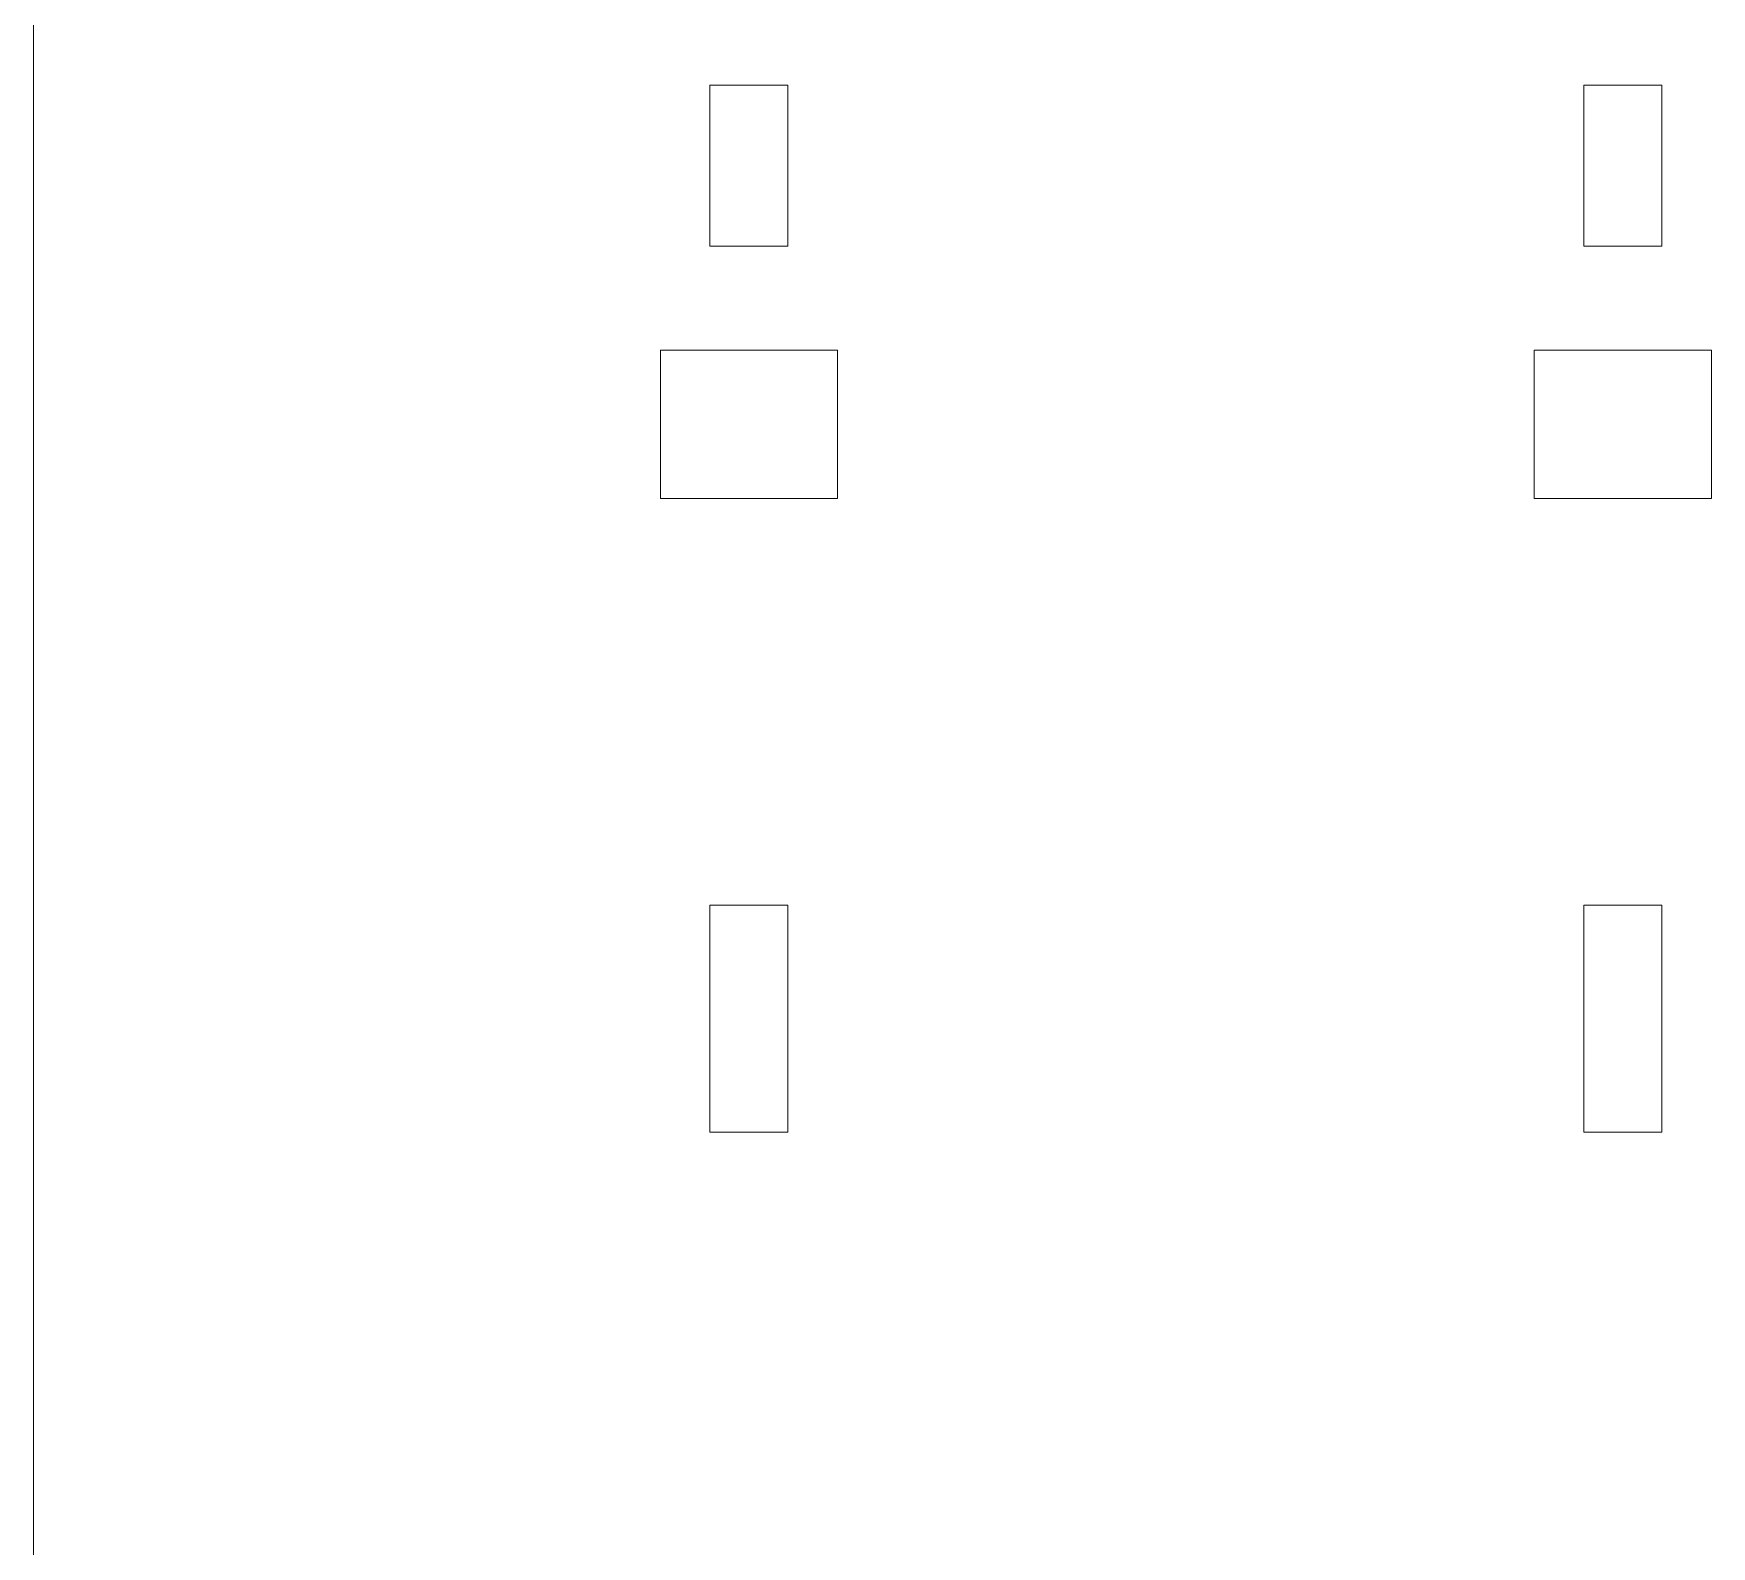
# Model space of a CAD drawing. Header units: inches. Extents: x -60.4 to -14.9, y -20.3 to 14.1.
# Drawn here: x -20.879 to -18.511, y 2.309 to 4.444 of the extents above; entities that cross this region are included whole.
import ezdxf

# ---------------------------------------------------------------- set-up
doc = ezdxf.new("R2010")
doc.units = ezdxf.units.IN
doc.header["$MEASUREMENT"] = 0
doc.layers.add('Master Desktop', color=7, linetype='Continuous', plot=False)

msp = doc.modelspace()

# ---------------------------------------------------------------- linework, layer by layer
at = {"layer": 'Master Desktop', "lineweight": 18}
msp.add_open_spline([(-20.8786, -11.68), (-20.8786, -11.68), (-20.8786, 10.7638), (-20.8786, 10.7638)], degree=3, dxfattribs=at)
at = {"layer": 'Master Desktop', "color": 5, "lineweight": 9}
for points in [[(-19.924, 4.1439), (-19.924, 4.1439), (-19.814, 4.1439), (-19.814, 4.1439), (-19.814, 4.1439), (-19.814, 4.1439), (-19.814, 4.3709), (-19.814, 4.3709), (-19.814, 4.3709), (-19.814, 4.3709), (-19.924, 4.3709), (-19.924, 4.3709), (-19.924, 4.3709), (-19.924, 4.3709), (-19.924, 4.1439), (-19.924, 4.1439), (-19.924, 4.1439), (-19.924, 4.1439), (-19.924, 4.1439), (-19.924, 4.1439)], [(-18.6907, 4.1439), (-18.6907, 4.1439), (-18.5807, 4.1439), (-18.5807, 4.1439), (-18.5807, 4.1439), (-18.5807, 4.1439), (-18.5807, 4.3709), (-18.5807, 4.3709), (-18.5807, 4.3709), (-18.5807, 4.3709), (-18.6907, 4.3709), (-18.6907, 4.3709), (-18.6907, 4.3709), (-18.6907, 4.3709), (-18.6907, 4.1439), (-18.6907, 4.1439), (-18.6907, 4.1439), (-18.6907, 4.1439), (-18.6907, 4.1439), (-18.6907, 4.1439)], [(-19.994, 3.7876), (-19.994, 3.7876), (-19.744, 3.7876), (-19.744, 3.7876), (-19.744, 3.7876), (-19.744, 3.7876), (-19.744, 3.9971), (-19.744, 3.9971), (-19.744, 3.9971), (-19.744, 3.9971), (-19.994, 3.9971), (-19.994, 3.9971), (-19.994, 3.9971), (-19.994, 3.9971), (-19.994, 3.7876), (-19.994, 3.7876), (-19.994, 3.7876), (-19.994, 3.7876), (-19.994, 3.7876), (-19.994, 3.7876)], [(-18.7607, 3.7876), (-18.7607, 3.7876), (-18.5107, 3.7876), (-18.5107, 3.7876), (-18.5107, 3.7876), (-18.5107, 3.7876), (-18.5107, 3.9971), (-18.5107, 3.9971), (-18.5107, 3.9971), (-18.5107, 3.9971), (-18.7607, 3.9971), (-18.7607, 3.9971), (-18.7607, 3.9971), (-18.7607, 3.9971), (-18.7607, 3.7876), (-18.7607, 3.7876), (-18.7607, 3.7876), (-18.7607, 3.7876), (-18.7607, 3.7876), (-18.7607, 3.7876)], [(-19.924, 2.894), (-19.924, 2.894), (-19.814, 2.894), (-19.814, 2.894), (-19.814, 2.894), (-19.814, 2.894), (-19.814, 3.2139), (-19.814, 3.2139), (-19.814, 3.2139), (-19.814, 3.2139), (-19.924, 3.2139), (-19.924, 3.2139), (-19.924, 3.2139), (-19.924, 3.2139), (-19.924, 2.894), (-19.924, 2.894), (-19.924, 2.894), (-19.924, 2.894), (-19.924, 2.894), (-19.924, 2.894)], [(-18.6907, 2.894), (-18.6907, 2.894), (-18.5807, 2.894), (-18.5807, 2.894), (-18.5807, 2.894), (-18.5807, 2.894), (-18.5807, 3.2139), (-18.5807, 3.2139), (-18.5807, 3.2139), (-18.5807, 3.2139), (-18.6907, 3.2139), (-18.6907, 3.2139), (-18.6907, 3.2139), (-18.6907, 3.2139), (-18.6907, 2.894), (-18.6907, 2.894), (-18.6907, 2.894), (-18.6907, 2.894), (-18.6907, 2.894), (-18.6907, 2.894)]]:
    msp.add_open_spline(points, degree=3, knots=[0, 0, 0, 0, 0.166667, 0.166667, 0.166667, 0.166667, 0.333333, 0.333333, 0.333333, 0.333333, 0.5, 0.5, 0.5, 0.5, 0.666667, 0.666667, 0.666667, 0.666667, 1, 1, 1, 1], dxfattribs=at)

doc.saveas('drawing.dxf')
